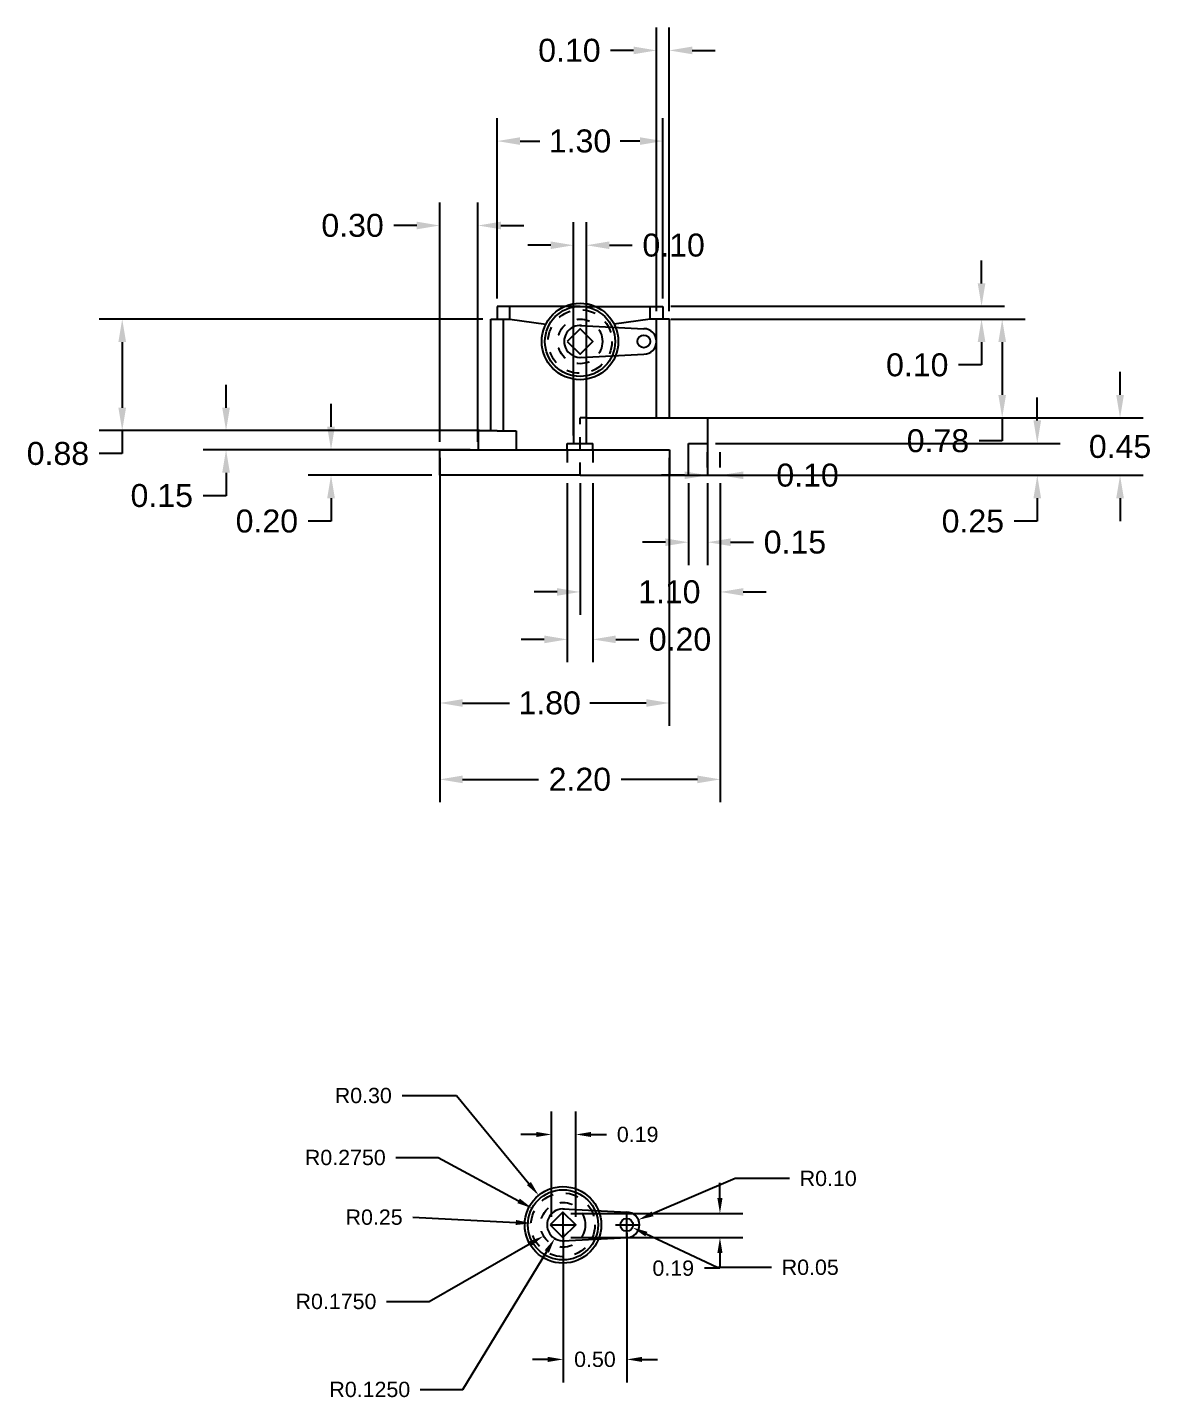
# Model space of a CAD drawing. Header units: inches. Extents: x 22.2 to 42, y 7.8 to 18.6.
# Drawn here: x 22.24 to 31.05, y 7.79 to 18.55 of the extents above; entities that cross this region are included whole.
import ezdxf

# ---------------------------------------------------------------- set-up
doc = ezdxf.new("R2010")
doc.units = ezdxf.units.IN
doc.header["$MEASUREMENT"] = 0
doc.linetypes.add('ACAD_ISO02W100', pattern=[15, 12, -3])
for name, color, linetype in [('Anotari', 40, 'Continuous'), ('Capac_Cilindru', 220, 'Continuous'), ('Legatura_Capac', 140, 'Continuous'), ('Nervuri_Capac_Cilindru', 91, 'Continuous')]:
    doc.layers.add(name, color=color, linetype=linetype)
doc.styles.get("Standard").update_dxf_attribs({"font": 'arial.ttf'})
doc.dimstyles.get("Standard").update_dxf_attribs({"dimtxt": 0.18, "dimasz": 0.18, "dimexe": 0.18, "dimexo": 0.0625, "dimgap": 0.09, "dimtad": 0, "dimtih": 1, "dimtoh": 1, "dimdec": 4, "dimzin": 0, "dimdsep": 46, "dimtxsty": 'Standard', "dimcen": 0.09, "dimadec": 0, "dimazin": 0, "dimtfac": 1, "dimtdec": 4, "dimtofl": 0, "dimtmove": 0, "dimatfit": 3, "dimfxl": 1, "dimtolj": 1, "dimtzin": 0, "dimarcsym": 0})

# ---------------------------------------------------------------- blocks, each defined once
blk = doc.blocks.new('*D82')
at = {"layer": 'Anotari', "color": 0, "lineweight": -2, "transparency": 16777216}
for p, q in [((25.475, 14.971), (25.475, 12.469)), ((27.675, 14.971), (27.675, 12.469)), ((25.655, 12.649), (26.249, 12.649)), ((27.495, 12.649), (26.899, 12.649))]:
    blk.add_line(p, q, dxfattribs=at)
at = {"layer": 'Anotari', "color": 0, "transparency": 16777216}
for points in [[(25.655, 12.679), (25.655, 12.619), (25.475, 12.649)], [(27.495, 12.679), (27.495, 12.619), (27.675, 12.649)]]:
    blk.add_solid(points, dxfattribs=at)
at = {"layer": 'Defpoints', "color": 0, "transparency": 16777216}
for p in [(25.475, 15.034), (27.675, 15.034), (27.675, 12.649)]:
    blk.add_point(p, dxfattribs=at)
at = {"layer": 'Anotari', "color": 0, "transparency": 16777216, "insert": (26.574, 12.649), "char_height": 0.18, "attachment_point": 5}
blk.add_mtext('\\A1;2.20', dxfattribs=at)
blk = doc.blocks.new('*D83')
at = {"layer": 'Anotari', "color": 0, "lineweight": -2, "transparency": 16777216}
for p, q in [((24.623, 15.414), (24.623, 15.594)), ((25.413, 15.234), (24.443, 15.234)), ((25.413, 15.034), (24.443, 15.034)), ((24.623, 14.854), (24.623, 14.674)), ((24.623, 14.674), (24.443, 14.674))]:
    blk.add_line(p, q, dxfattribs=at)
at = {"layer": 'Anotari', "color": 0, "transparency": 16777216}
for points in [[(24.593, 15.414), (24.653, 15.414), (24.623, 15.234)], [(24.593, 14.854), (24.653, 14.854), (24.623, 15.034)]]:
    blk.add_solid(points, dxfattribs=at)
at = {"layer": 'Defpoints', "color": 0, "transparency": 16777216}
for p in [(25.475, 15.234), (24.623, 15.034), (25.475, 15.034)]:
    blk.add_point(p, dxfattribs=at)
at = {"layer": 'Anotari', "color": 0, "transparency": 16777216, "insert": (24.12, 14.674), "char_height": 0.18, "attachment_point": 5}
blk.add_mtext('\\A1;0.20', dxfattribs=at)
blk = doc.blocks.new('*D84')
at = {"layer": 'Anotari', "color": 0, "lineweight": -2, "transparency": 16777216}
for p, q in [((25.475, 15.171), (25.475, 13.068)), ((27.275, 15.171), (27.275, 13.068)), ((25.655, 13.248), (26.022, 13.248)), ((27.095, 13.248), (26.652, 13.248))]:
    blk.add_line(p, q, dxfattribs=at)
at = {"layer": 'Anotari', "color": 0, "transparency": 16777216}
for points in [[(25.655, 13.278), (25.655, 13.218), (25.475, 13.248)], [(27.095, 13.278), (27.095, 13.218), (27.275, 13.248)]]:
    blk.add_solid(points, dxfattribs=at)
at = {"layer": 'Defpoints', "color": 0, "transparency": 16777216}
for p in [(25.475, 15.234), (27.275, 15.234), (27.275, 13.248)]:
    blk.add_point(p, dxfattribs=at)
at = {"layer": 'Anotari', "color": 0, "transparency": 16777216, "insert": (26.337, 13.248), "char_height": 0.18, "attachment_point": 5}
blk.add_mtext('\\A1;1.80', dxfattribs=at)
blk = doc.blocks.new('*D85')
at = {"layer": 'Anotari', "color": 0, "lineweight": -2, "transparency": 16777216}
for p, q in [((26.475, 14.971), (26.475, 13.567)), ((26.675, 14.971), (26.675, 13.567)), ((26.295, 13.747), (26.115, 13.747)), ((26.855, 13.747), (27.035, 13.747))]:
    blk.add_line(p, q, dxfattribs=at)
at = {"layer": 'Anotari', "color": 0, "transparency": 16777216}
for points in [[(26.295, 13.777), (26.295, 13.717), (26.475, 13.747)], [(26.855, 13.777), (26.855, 13.717), (26.675, 13.747)]]:
    blk.add_solid(points, dxfattribs=at)
at = {"layer": 'Defpoints', "color": 0, "transparency": 16777216}
for p in [(26.475, 15.034), (26.675, 15.034), (26.675, 13.747)]:
    blk.add_point(p, dxfattribs=at)
at = {"layer": 'Anotari', "color": 0, "transparency": 16777216, "insert": (27.359, 13.747), "char_height": 0.18, "attachment_point": 5}
blk.add_mtext('\\A1;0.20', dxfattribs=at)
blk = doc.blocks.new('*D86')
at = {"layer": 'Anotari', "color": 0, "lineweight": -2, "transparency": 16777216}
for p, q in [((26.575, 14.971), (26.575, 13.939)), ((27.675, 14.971), (27.675, 13.939)), ((26.395, 14.119), (26.215, 14.119)), ((27.855, 14.119), (28.035, 14.119))]:
    blk.add_line(p, q, dxfattribs=at)
at = {"layer": 'Anotari', "color": 0, "transparency": 16777216}
for points in [[(26.395, 14.149), (26.395, 14.089), (26.575, 14.119)], [(27.855, 14.149), (27.855, 14.089), (27.675, 14.119)]]:
    blk.add_solid(points, dxfattribs=at)
at = {"layer": 'Defpoints', "color": 0, "transparency": 16777216}
for p in [(26.575, 15.034), (27.675, 15.034), (26.575, 14.119)]:
    blk.add_point(p, dxfattribs=at)
at = {"layer": 'Anotari', "color": 0, "transparency": 16777216, "insert": (27.275, 14.119), "char_height": 0.18, "attachment_point": 5}
blk.add_mtext('\\A1;1.10', dxfattribs=at)
blk = doc.blocks.new('*D87')
at = {"layer": 'Anotari', "color": 0, "lineweight": -2, "transparency": 16777216}
for p, q in [((27.425, 14.971), (27.425, 14.329)), ((27.575, 14.971), (27.575, 14.329)), ((27.245, 14.509), (27.065, 14.509)), ((27.755, 14.509), (27.935, 14.509))]:
    blk.add_line(p, q, dxfattribs=at)
at = {"layer": 'Anotari', "color": 0, "transparency": 16777216}
for points in [[(27.245, 14.539), (27.245, 14.479), (27.425, 14.509)], [(27.755, 14.539), (27.755, 14.479), (27.575, 14.509)]]:
    blk.add_solid(points, dxfattribs=at)
at = {"layer": 'Defpoints', "color": 0, "transparency": 16777216}
for p in [(27.425, 15.034), (27.575, 15.034), (27.575, 14.509)]:
    blk.add_point(p, dxfattribs=at)
at = {"layer": 'Anotari', "color": 0, "transparency": 16777216, "insert": (28.26, 14.509), "char_height": 0.18, "attachment_point": 5}
blk.add_mtext('\\A1;0.15', dxfattribs=at)
blk = doc.blocks.new('*D58')
at = {"layer": 'Anotari', "color": 0, "lineweight": -2, "transparency": 16777216}
for p, q in [((27.575, 15.096), (27.575, 15.214)), ((27.675, 15.096), (27.675, 15.214)), ((27.395, 15.034), (27.215, 15.034)), ((27.855, 15.034), (28.035, 15.034))]:
    blk.add_line(p, q, dxfattribs=at)
at = {"layer": 'Anotari', "color": 0, "transparency": 16777216}
for points in [[(27.395, 15.064), (27.395, 15.004), (27.575, 15.034)], [(27.855, 15.064), (27.855, 15.004), (27.675, 15.034)]]:
    blk.add_solid(points, dxfattribs=at)
at = {"layer": 'Defpoints', "color": 0, "transparency": 16777216}
for p in [(27.575, 15.034), (27.675, 15.034), (27.675, 15.034)]:
    blk.add_point(p, dxfattribs=at)
at = {"layer": 'Anotari', "color": 0, "transparency": 16777216, "insert": (28.359, 15.034), "char_height": 0.18, "attachment_point": 5}
blk.add_mtext('\\A1;0.10', dxfattribs=at)
blk = doc.blocks.new('*D88')
at = {"layer": 'Anotari', "color": 0, "lineweight": -2, "transparency": 16777216}
for p, q in [((30.16, 15.464), (30.16, 15.644)), ((27.638, 15.284), (30.34, 15.284)), ((27.638, 15.034), (30.34, 15.034)), ((30.16, 14.854), (30.16, 14.674)), ((30.16, 14.674), (29.98, 14.674))]:
    blk.add_line(p, q, dxfattribs=at)
at = {"layer": 'Anotari', "color": 0, "transparency": 16777216}
for points in [[(30.13, 15.464), (30.19, 15.464), (30.16, 15.284)], [(30.13, 14.854), (30.19, 14.854), (30.16, 15.034)]]:
    blk.add_solid(points, dxfattribs=at)
at = {"layer": 'Defpoints', "color": 0, "transparency": 16777216}
for p in [(27.575, 15.284), (27.575, 15.034), (30.16, 15.034)]:
    blk.add_point(p, dxfattribs=at)
at = {"layer": 'Anotari', "color": 0, "transparency": 16777216, "insert": (29.655, 14.674), "char_height": 0.18, "attachment_point": 5}
blk.add_mtext('\\A1;0.25', dxfattribs=at)
blk = doc.blocks.new('*D89')
at = {"layer": 'Anotari', "color": 0, "lineweight": -2, "transparency": 16777216}
for p, q in [((30.809, 15.664), (30.809, 15.844)), ((27.638, 15.484), (30.989, 15.484)), ((27.638, 15.034), (30.989, 15.034)), ((30.809, 14.854), (30.809, 14.674))]:
    blk.add_line(p, q, dxfattribs=at)
at = {"layer": 'Anotari', "color": 0, "transparency": 16777216}
for points in [[(30.779, 15.664), (30.839, 15.664), (30.809, 15.484)], [(30.779, 14.854), (30.839, 14.854), (30.809, 15.034)]]:
    blk.add_solid(points, dxfattribs=at)
at = {"layer": 'Defpoints', "color": 0, "transparency": 16777216}
for p in [(27.575, 15.484), (27.575, 15.034), (30.809, 15.034)]:
    blk.add_point(p, dxfattribs=at)
at = {"layer": 'Anotari', "color": 0, "transparency": 16777216, "insert": (30.809, 15.259), "char_height": 0.18, "attachment_point": 5}
blk.add_mtext('\\A1;0.45', dxfattribs=at)
blk = doc.blocks.new('*D90')
at = {"layer": 'Anotari', "color": 0, "lineweight": -2, "transparency": 16777216}
for p, q in [((27.175, 16.321), (27.175, 18.546)), ((27.275, 16.321), (27.275, 18.546)), ((26.995, 18.366), (26.815, 18.366)), ((27.455, 18.366), (27.635, 18.366))]:
    blk.add_line(p, q, dxfattribs=at)
at = {"layer": 'Anotari', "color": 0, "transparency": 16777216}
for points in [[(26.995, 18.396), (26.995, 18.336), (27.175, 18.366)], [(27.455, 18.396), (27.455, 18.336), (27.275, 18.366)]]:
    blk.add_solid(points, dxfattribs=at)
at = {"layer": 'Defpoints', "color": 0, "transparency": 16777216}
for p in [(27.175, 18.366), (27.175, 16.259), (27.275, 16.259)]:
    blk.add_point(p, dxfattribs=at)
at = {"layer": 'Anotari', "color": 0, "transparency": 16777216, "insert": (26.492, 18.366), "char_height": 0.18, "attachment_point": 5}
blk.add_mtext('\\A1;0.10', dxfattribs=at)
blk = doc.blocks.new('*D91')
at = {"layer": 'Anotari', "color": 0, "lineweight": -2, "transparency": 16777216}
for p, q in [((25.925, 16.421), (25.925, 17.835)), ((27.225, 16.421), (27.225, 17.835)), ((26.105, 17.655), (26.26, 17.655)), ((27.045, 17.655), (26.89, 17.655))]:
    blk.add_line(p, q, dxfattribs=at)
at = {"layer": 'Anotari', "color": 0, "transparency": 16777216}
for points in [[(26.105, 17.685), (26.105, 17.625), (25.925, 17.655)], [(27.045, 17.685), (27.045, 17.625), (27.225, 17.655)]]:
    blk.add_solid(points, dxfattribs=at)
at = {"layer": 'Defpoints', "color": 0, "transparency": 16777216}
for p in [(25.925, 17.655), (25.925, 16.359), (27.225, 16.359)]:
    blk.add_point(p, dxfattribs=at)
at = {"layer": 'Anotari', "color": 0, "transparency": 16777216, "insert": (26.575, 17.655), "char_height": 0.18, "attachment_point": 5}
blk.add_mtext('\\A1;1.30', dxfattribs=at)
blk = doc.blocks.new('*D92')
at = {"layer": 'Anotari', "color": 0, "lineweight": -2, "transparency": 16777216}
for p, q in [((25.475, 15.296), (25.475, 17.173)), ((25.775, 15.296), (25.775, 17.173)), ((25.295, 16.993), (25.115, 16.993)), ((25.955, 16.993), (26.135, 16.993))]:
    blk.add_line(p, q, dxfattribs=at)
at = {"layer": 'Anotari', "color": 0, "transparency": 16777216}
for points in [[(25.295, 17.023), (25.295, 16.963), (25.475, 16.993)], [(25.955, 17.023), (25.955, 16.963), (25.775, 16.993)]]:
    blk.add_solid(points, dxfattribs=at)
at = {"layer": 'Defpoints', "color": 0, "transparency": 16777216}
for p in [(25.475, 16.993), (25.475, 15.234), (25.775, 15.234)]:
    blk.add_point(p, dxfattribs=at)
at = {"layer": 'Anotari', "color": 0, "transparency": 16777216, "insert": (24.792, 16.993), "char_height": 0.18, "attachment_point": 5}
blk.add_mtext('\\A1;0.30', dxfattribs=at)
blk = doc.blocks.new('*D93')
at = {"layer": 'Anotari', "color": 0, "lineweight": -2, "transparency": 16777216}
for p, q in [((23.8, 15.564), (23.8, 15.744)), ((25.713, 15.384), (23.62, 15.384)), ((25.713, 15.234), (23.62, 15.234)), ((23.8, 15.054), (23.8, 14.874)), ((23.8, 14.874), (23.62, 14.874))]:
    blk.add_line(p, q, dxfattribs=at)
at = {"layer": 'Anotari', "color": 0, "transparency": 16777216}
for points in [[(23.77, 15.564), (23.83, 15.564), (23.8, 15.384)], [(23.77, 15.054), (23.83, 15.054), (23.8, 15.234)]]:
    blk.add_solid(points, dxfattribs=at)
at = {"layer": 'Defpoints', "color": 0, "transparency": 16777216}
for p in [(25.775, 15.384), (23.8, 15.234), (25.775, 15.234)]:
    blk.add_point(p, dxfattribs=at)
at = {"layer": 'Anotari', "color": 0, "transparency": 16777216, "insert": (23.296, 14.874), "char_height": 0.18, "attachment_point": 5}
blk.add_mtext('\\A1;0.15', dxfattribs=at)
blk = doc.blocks.new('*D94')
at = {"layer": 'Anotari', "color": 0, "lineweight": -2, "transparency": 16777216}
for p, q in [((25.813, 16.259), (22.806, 16.259)), ((22.986, 16.079), (22.986, 15.564)), ((25.788, 15.384), (22.806, 15.384)), ((22.986, 15.384), (22.986, 15.204)), ((22.986, 15.204), (22.806, 15.204))]:
    blk.add_line(p, q, dxfattribs=at)
at = {"layer": 'Anotari', "color": 0, "transparency": 16777216}
for points in [[(22.956, 16.079), (23.016, 16.079), (22.986, 16.259)], [(22.956, 15.564), (23.016, 15.564), (22.986, 15.384)]]:
    blk.add_solid(points, dxfattribs=at)
at = {"layer": 'Defpoints', "color": 0, "transparency": 16777216}
for p in [(25.875, 16.259), (22.986, 15.384), (25.85, 15.384)]:
    blk.add_point(p, dxfattribs=at)
at = {"layer": 'Anotari', "color": 0, "transparency": 16777216, "insert": (22.482, 15.204), "char_height": 0.18, "attachment_point": 5}
blk.add_mtext('\\A1;0.88', dxfattribs=at)
blk = doc.blocks.new('*D95')
at = {"layer": 'Anotari', "color": 0, "lineweight": -2, "transparency": 16777216}
for p, q in [((27.338, 16.259), (30.065, 16.259)), ((29.885, 16.079), (29.885, 15.664)), ((27.338, 15.484), (30.065, 15.484)), ((29.885, 15.484), (29.885, 15.304)), ((29.885, 15.304), (29.705, 15.304))]:
    blk.add_line(p, q, dxfattribs=at)
at = {"layer": 'Anotari', "color": 0, "transparency": 16777216}
for points in [[(29.855, 16.079), (29.915, 16.079), (29.885, 16.259)], [(29.855, 15.664), (29.915, 15.664), (29.885, 15.484)]]:
    blk.add_solid(points, dxfattribs=at)
at = {"layer": 'Defpoints', "color": 0, "transparency": 16777216}
for p in [(27.275, 16.259), (27.275, 15.484), (29.885, 15.484)]:
    blk.add_point(p, dxfattribs=at)
at = {"layer": 'Anotari', "color": 0, "transparency": 16777216, "insert": (29.381, 15.304), "char_height": 0.18, "attachment_point": 5}
blk.add_mtext('\\A1;0.78', dxfattribs=at)
blk = doc.blocks.new('*D96')
at = {"layer": 'Anotari', "color": 0, "lineweight": -2, "transparency": 16777216}
for p, q in [((29.723, 16.539), (29.723, 16.719)), ((27.288, 16.359), (29.903, 16.359)), ((27.288, 16.259), (29.903, 16.259)), ((29.723, 16.079), (29.723, 15.899)), ((29.723, 15.899), (29.543, 15.899))]:
    blk.add_line(p, q, dxfattribs=at)
at = {"layer": 'Anotari', "color": 0, "transparency": 16777216}
for points in [[(29.693, 16.539), (29.753, 16.539), (29.723, 16.359)], [(29.693, 16.079), (29.753, 16.079), (29.723, 16.259)]]:
    blk.add_solid(points, dxfattribs=at)
at = {"layer": 'Defpoints', "color": 0, "transparency": 16777216}
for p in [(27.225, 16.359), (27.225, 16.259), (29.723, 16.259)]:
    blk.add_point(p, dxfattribs=at)
at = {"layer": 'Anotari', "color": 0, "transparency": 16777216, "insert": (29.219, 15.899), "char_height": 0.18, "attachment_point": 5}
blk.add_mtext('\\A1;0.10', dxfattribs=at)
blk = doc.blocks.new('*D59')
at = {"layer": 'Anotari', "color": 0, "lineweight": -2, "transparency": 16777216}
for p, q in [((26.525, 15.346), (26.525, 17.018)), ((26.625, 15.346), (26.625, 17.018)), ((26.345, 16.838), (26.165, 16.838)), ((26.805, 16.838), (26.985, 16.838))]:
    blk.add_line(p, q, dxfattribs=at)
at = {"layer": 'Anotari', "color": 0, "transparency": 16777216}
for points in [[(26.345, 16.868), (26.345, 16.808), (26.525, 16.838)], [(26.805, 16.868), (26.805, 16.808), (26.625, 16.838)]]:
    blk.add_solid(points, dxfattribs=at)
at = {"layer": 'Defpoints', "color": 0, "transparency": 16777216}
for p in [(26.625, 16.838), (26.525, 15.284), (26.625, 15.284)]:
    blk.add_point(p, dxfattribs=at)
at = {"layer": 'Anotari', "color": 0, "transparency": 16777216, "insert": (27.309, 16.838), "char_height": 0.18, "attachment_point": 5}
blk.add_mtext('\\A1;0.10', dxfattribs=at)
blk = doc.blocks.new('*D74')
at = {"layer": 'Anotari', "color": 0, "lineweight": -2, "transparency": 16777216}
for p, q in [((25.18, 10.169), (25.606, 10.169)), ((25.606, 10.169), (26.174, 9.479)), ((26.352, 9.155), (26.532, 9.155)), ((26.442, 9.065), (26.442, 9.245))]:
    blk.add_line(p, q, dxfattribs=at)
at = {"layer": 'Anotari', "color": 0, "transparency": 16777216}
blk.add_solid([(26.19, 9.492), (26.159, 9.467), (26.251, 9.387)], dxfattribs=at)
at = {"layer": 'Defpoints', "color": 0, "transparency": 16777216}
for p in [(26.251, 9.387), (26.442, 9.155)]:
    blk.add_point(p, dxfattribs=at)
at = {"layer": 'Anotari', "color": 0, "transparency": 16777216, "insert": (24.876, 10.169), "char_height": 0.12, "attachment_point": 5}
blk.add_mtext('\\A1;R0.30', dxfattribs=at)
blk = doc.blocks.new('*D75')
at = {"layer": 'Anotari', "color": 0, "lineweight": -2, "transparency": 16777216}
for p, q in [((25.131, 9.683), (25.464, 9.683)), ((25.464, 9.683), (26.094, 9.343)), ((26.352, 9.155), (26.532, 9.155)), ((26.442, 9.065), (26.442, 9.245))]:
    blk.add_line(p, q, dxfattribs=at)
at = {"layer": 'Anotari', "color": 0, "transparency": 16777216}
blk.add_solid([(26.103, 9.361), (26.084, 9.325), (26.2, 9.286)], dxfattribs=at)
at = {"layer": 'Defpoints', "color": 0, "transparency": 16777216}
for p in [(26.2, 9.286), (26.442, 9.155)]:
    blk.add_point(p, dxfattribs=at)
at = {"layer": 'Anotari', "color": 0, "transparency": 16777216, "insert": (24.735, 9.683), "char_height": 0.12, "attachment_point": 5}
blk.add_mtext('\\A1;R0.2750', dxfattribs=at)
blk = doc.blocks.new('*D76')
at = {"layer": 'Anotari', "color": 0, "lineweight": -2, "transparency": 16777216}
for p, q in [((25.265, 9.215), (26.072, 9.174)), ((26.352, 9.155), (26.532, 9.155)), ((26.442, 9.065), (26.442, 9.245))]:
    blk.add_line(p, q, dxfattribs=at)
at = {"layer": 'Anotari', "color": 0, "transparency": 16777216}
blk.add_solid([(26.073, 9.194), (26.071, 9.154), (26.192, 9.168)], dxfattribs=at)
at = {"layer": 'Defpoints', "color": 0, "transparency": 16777216}
for p in [(26.192, 9.168), (26.442, 9.155)]:
    blk.add_point(p, dxfattribs=at)
at = {"layer": 'Anotari', "color": 0, "transparency": 16777216, "insert": (24.961, 9.215), "char_height": 0.12, "attachment_point": 5}
blk.add_mtext('\\A1;R0.25', dxfattribs=at)
blk = doc.blocks.new('*D77')
at = {"layer": 'Anotari', "color": 0, "lineweight": -2, "transparency": 16777216}
for p, q in [((26.352, 9.155), (26.532, 9.155)), ((26.442, 9.065), (26.442, 9.245)), ((25.392, 8.554), (26.185, 9.009)), ((25.059, 8.554), (25.392, 8.554))]:
    blk.add_line(p, q, dxfattribs=at)
at = {"layer": 'Anotari', "color": 0, "transparency": 16777216}
blk.add_solid([(26.176, 9.026), (26.195, 8.991), (26.29, 9.068)], dxfattribs=at)
at = {"layer": 'Defpoints', "color": 0, "transparency": 16777216}
for p in [(26.442, 9.155), (26.29, 9.068)]:
    blk.add_point(p, dxfattribs=at)
at = {"layer": 'Anotari', "color": 0, "transparency": 16777216, "insert": (24.662, 8.554), "char_height": 0.12, "attachment_point": 5}
blk.add_mtext('\\A1;R0.1750', dxfattribs=at)
blk = doc.blocks.new('*D78')
at = {"layer": 'Anotari', "color": 0, "lineweight": -2, "transparency": 16777216}
for p, q in [((26.352, 9.155), (26.532, 9.155)), ((26.442, 9.065), (26.442, 9.245)), ((25.657, 7.864), (26.314, 8.946)), ((25.323, 7.864), (25.657, 7.864))]:
    blk.add_line(p, q, dxfattribs=at)
at = {"layer": 'Anotari', "color": 0, "transparency": 16777216}
blk.add_solid([(26.297, 8.956), (26.331, 8.936), (26.377, 9.048)], dxfattribs=at)
at = {"layer": 'Defpoints', "color": 0, "transparency": 16777216}
for p in [(26.442, 9.155), (26.377, 9.048)]:
    blk.add_point(p, dxfattribs=at)
at = {"layer": 'Anotari', "color": 0, "transparency": 16777216, "insert": (24.927, 7.864), "char_height": 0.12, "attachment_point": 5}
blk.add_mtext('\\A1;R0.1250', dxfattribs=at)
blk = doc.blocks.new('*D79')
at = {"layer": 'Anotari', "color": 0, "lineweight": -2, "transparency": 16777216}
for p, q in [((27.792, 9.519), (27.144, 9.242)), ((28.218, 9.519), (27.792, 9.519)), ((26.852, 9.155), (27.032, 9.155)), ((26.942, 9.065), (26.942, 9.245))]:
    blk.add_line(p, q, dxfattribs=at)
at = {"layer": 'Anotari', "color": 0, "transparency": 16777216}
blk.add_solid([(27.136, 9.26), (27.152, 9.223), (27.033, 9.195)], dxfattribs=at)
at = {"layer": 'Defpoints', "color": 0, "transparency": 16777216}
for p in [(26.942, 9.155), (27.033, 9.195)]:
    blk.add_point(p, dxfattribs=at)
at = {"layer": 'Anotari', "color": 0, "transparency": 16777216, "insert": (28.521, 9.519), "char_height": 0.12, "attachment_point": 5}
blk.add_mtext('\\A1;R0.10', dxfattribs=at)
blk = doc.blocks.new('*D80')
at = {"layer": 'Anotari', "color": 0, "lineweight": -2, "transparency": 16777216}
for p, q in [((26.852, 9.155), (27.032, 9.155)), ((26.942, 9.065), (26.942, 9.245)), ((27.65, 8.822), (27.095, 9.083)), ((28.076, 8.822), (27.65, 8.822))]:
    blk.add_line(p, q, dxfattribs=at)
at = {"layer": 'Anotari', "color": 0, "transparency": 16777216}
blk.add_solid([(27.104, 9.101), (27.087, 9.065), (26.987, 9.134)], dxfattribs=at)
at = {"layer": 'Defpoints', "color": 0, "transparency": 16777216}
for p in [(26.942, 9.155), (26.987, 9.134)]:
    blk.add_point(p, dxfattribs=at)
at = {"layer": 'Anotari', "color": 0, "transparency": 16777216, "insert": (28.38, 8.822), "char_height": 0.12, "attachment_point": 5}
blk.add_mtext('\\A1;R0.05', dxfattribs=at)
blk = doc.blocks.new('*D56')
at = {"layer": 'Anotari', "color": 0, "lineweight": -2, "transparency": 16777216}
for p, q in [((26.352, 9.218), (26.352, 10.044)), ((26.542, 9.218), (26.542, 10.044)), ((26.232, 9.864), (26.112, 9.864)), ((26.662, 9.864), (26.782, 9.864))]:
    blk.add_line(p, q, dxfattribs=at)
at = {"layer": 'Anotari', "color": 0, "transparency": 16777216}
for points in [[(26.232, 9.884), (26.232, 9.844), (26.352, 9.864)], [(26.662, 9.884), (26.662, 9.844), (26.542, 9.864)]]:
    blk.add_solid(points, dxfattribs=at)
at = {"layer": 'Defpoints', "color": 0, "transparency": 16777216}
for p in [(26.542, 9.864), (26.352, 9.155), (26.542, 9.155)]:
    blk.add_point(p, dxfattribs=at)
at = {"layer": 'Anotari', "color": 0, "transparency": 16777216, "insert": (27.027, 9.864), "char_height": 0.12, "attachment_point": 5}
blk.add_mtext('\\A1;0.19', dxfattribs=at)
blk = doc.blocks.new('*D81')
at = {"layer": 'Anotari', "color": 0, "lineweight": -2, "transparency": 16777216}
for p, q in [((27.672, 9.365), (27.672, 9.485)), ((26.504, 9.245), (27.852, 9.245)), ((26.504, 9.055), (27.852, 9.055)), ((27.672, 8.935), (27.672, 8.815)), ((27.672, 8.815), (27.552, 8.815))]:
    blk.add_line(p, q, dxfattribs=at)
at = {"layer": 'Anotari', "color": 0, "transparency": 16777216}
for points in [[(27.652, 9.365), (27.692, 9.365), (27.672, 9.245)], [(27.652, 8.935), (27.692, 8.935), (27.672, 9.055)]]:
    blk.add_solid(points, dxfattribs=at)
at = {"layer": 'Defpoints', "color": 0, "transparency": 16777216}
for p in [(26.442, 9.245), (26.442, 9.055), (27.672, 9.055)]:
    blk.add_point(p, dxfattribs=at)
at = {"layer": 'Anotari', "color": 0, "transparency": 16777216, "insert": (27.306, 8.815), "char_height": 0.12, "attachment_point": 5}
blk.add_mtext('\\A1;0.19', dxfattribs=at)
blk = doc.blocks.new('*D57')
at = {"layer": 'Anotari', "color": 0, "lineweight": -2, "transparency": 16777216}
for p, q in [((26.442, 9.093), (26.442, 7.92)), ((26.942, 9.093), (26.942, 7.92)), ((26.322, 8.1), (26.202, 8.1)), ((27.062, 8.1), (27.182, 8.1))]:
    blk.add_line(p, q, dxfattribs=at)
at = {"layer": 'Anotari', "color": 0, "transparency": 16777216}
for points in [[(26.322, 8.12), (26.322, 8.08), (26.442, 8.1)], [(27.062, 8.12), (27.062, 8.08), (26.942, 8.1)]]:
    blk.add_solid(points, dxfattribs=at)
at = {"layer": 'Defpoints', "color": 0, "transparency": 16777216}
for p in [(26.442, 9.155), (26.942, 9.155), (26.942, 8.1)]:
    blk.add_point(p, dxfattribs=at)
at = {"layer": 'Anotari', "color": 0, "transparency": 16777216, "insert": (26.692, 8.1), "char_height": 0.12, "attachment_point": 5}
blk.add_mtext('\\A1;0.50', dxfattribs=at)

msp = doc.modelspace()

# ---------------------------------------------------------------- linework, layer by layer
at = {"layer": 'Capac_Cilindru', "ltscale": 0.005}
for p, q in [((26.57536, 16.35855), (25.92536, 16.35855)), ((25.92536, 16.35855), (25.92536, 16.25855)), ((26.02536, 16.25855), (26.02536, 16.35855)), ((26.57536, 16.35855), (27.22536, 16.35855)), ((27.12536, 16.25855), (27.12536, 16.35855)), ((27.22536, 16.35855), (27.22536, 16.25855)), ((25.87536, 15.38355), (25.87536, 16.25855)), ((25.87536, 16.25855), (25.92536, 16.25855)), ((25.92536, 16.25855), (26.02536, 16.25855)), ((25.97536, 15.38355), (25.97536, 16.25855)), ((26.02536, 16.25855), (26.30818, 16.21998)), ((27.12536, 16.25855), (26.84254, 16.21998)), ((27.22536, 16.25855), (27.12536, 16.25855)), ((27.17536, 15.48355), (27.17536, 16.25855)), ((27.27536, 16.25855), (27.22536, 16.25855)), ((27.27536, 15.48355), (27.27536, 16.25855)), ((26.62536, 15.48355), (27.57536, 15.48355)), ((27.57536, 15.48355), (27.57536, 15.03355)), ((25.92536, 15.38355), (25.77536, 15.38355)), ((25.77536, 15.38355), (25.77536, 15.23355)), ((25.92536, 15.38355), (26.07536, 15.38355)), ((26.07536, 15.38355), (26.07536, 15.23355)), ((27.42536, 15.03355), (27.42536, 15.28355)), ((27.42536, 15.28355), (27.57536, 15.28355))]:
    msp.add_line(p, q, dxfattribs=at)
at = {"layer": 'Capac_Cilindru', "ltscale": 0.05}
for p, q in [((26.52536, 15.78355), (26.52536, 15.78774)), ((26.52536, 15.28355), (26.52536, 15.78355)), ((26.62536, 15.78355), (26.62536, 15.78774)), ((26.62536, 15.28355), (26.62536, 15.78355)), ((26.47536, 15.23355), (26.47536, 15.28355)), ((26.47536, 15.28355), (26.67536, 15.28355)), ((26.67536, 15.23355), (26.67536, 15.28355)), ((26.57536, 15.03355), (25.47536, 15.03355)), ((26.57536, 15.03355), (27.67536, 15.03355))]:
    msp.add_line(p, q, dxfattribs=at)
at = {"layer": 'Capac_Cilindru', "linetype": 'ACAD_ISO02W100', "ltscale": 0.005}
for p, q in [((26.57536, 15.03355), (26.57536, 15.48355)), ((26.62536, 15.48355), (26.57536, 15.48355)), ((26.47536, 15.23355), (26.47536, 15.03355)), ((26.67536, 15.23355), (26.67536, 15.03355))]:
    msp.add_line(p, q, dxfattribs=at)
at = {"layer": 'Legatura_Capac', "ltscale": 0.005}
for p, q in [((26.57536, 16.20855), (27.07536, 16.18355)), ((26.57536, 15.95855), (27.07536, 15.98355)), ((26.44151, 9.28026), (26.94151, 9.25526)), ((26.44151, 9.03026), (26.94151, 9.05526))]:
    msp.add_line(p, q, dxfattribs=at)
for points in [[(26.47536, 16.08355), (26.57536, 15.98355), (26.67536, 16.08355), (26.57536, 16.18355)], [(26.34151, 9.15526), (26.44151, 9.05526), (26.54151, 9.15526), (26.44151, 9.25526)]]:
    msp.add_lwpolyline(points, close=True, dxfattribs=at)
at = {"layer": 'Legatura_Capac', "ltscale": 0.05}
for centre in [(26.57536, 16.08355), (26.44151, 9.15526)]:
    msp.add_circle(centre, 0.3, dxfattribs=at)
at = {"layer": 'Legatura_Capac', "ltscale": 0.005}
for centre, radius in [((26.57536, 16.08355), 0.275), ((27.07536, 16.08355), 0.05), ((26.44151, 9.15526), 0.275), ((26.94151, 9.15526), 0.05)]:
    msp.add_circle(centre, radius, dxfattribs=at)
at = {"layer": 'Legatura_Capac', "linetype": 'ACAD_ISO02W100', "ltscale": 0.005}
for centre, radius in [((26.57536, 16.08355), 0.25), ((26.57536, 16.08355), 0.175), ((26.44151, 9.15526), 0.25), ((26.44151, 9.15526), 0.175)]:
    msp.add_circle(centre, radius, dxfattribs=at)
at = {"layer": 'Legatura_Capac', "ltscale": 0.005}
for centre, radius, start, end in [((26.57536, 16.08355), 0.125, 84.27519, 275.72481), ((27.07536, 16.08355), 0.1, 270, 90), ((26.44151, 9.15526), 0.125, 84.27519, 275.72481), ((26.94151, 9.15526), 0.1, 270, 90)]:
    msp.add_arc(centre, radius, start, end, dxfattribs=at)
at = {"layer": 'Nervuri_Capac_Cilindru', "ltscale": 0.05}
for p, q in [((25.47536, 15.03355), (25.47536, 15.23355)), ((25.47536, 15.23355), (27.27536, 15.23355)), ((27.27536, 15.23355), (27.27536, 15.03355))]:
    msp.add_line(p, q, dxfattribs=at)

# ---------------------------------------------------------------- dimensions: what is measured, and where the dimension line sits
at = {"layer": 'Anotari'}
for base, p1, p2, override, picture, middle in [((27.17536, 18.36621), (27.27536, 16.25855), (27.17536, 16.25855), {"dimdec": 2}, '*D90', (26.49189, 18.36621)), ((25.92536, 17.65462), (27.22536, 16.35855), (25.92536, 16.35855), {"dimdec": 2}, '*D91', (26.57536, 17.65462)), ((25.47536, 16.99296), (25.77536, 15.23355), (25.47536, 15.23355), {"dimdec": 2}, '*D92', (24.79189, 16.99296)), ((26.62536, 16.83834), (26.52536, 15.28355), (26.62536, 15.28355), {"dimdec": 2}, '*D59', (27.30883, 16.83834)), ((27.67536, 15.03355), (27.57536, 15.03355), (27.67536, 15.03355), {"dimdec": 2}, '*D58', (28.35883, 15.03355)), ((26.67536, 13.7471), (26.47536, 15.03355), (26.67536, 15.03355), {"dimdec": 2}, '*D85', (27.35883, 13.7471)), ((27.57536, 14.50863), (27.42536, 15.03355), (27.57536, 15.03355), {"dimdec": 2}, '*D87', (28.25981, 14.50863)), ((26.54151, 9.86392), (26.35151, 9.15526), (26.54151, 9.15526), {"dimtxt": 0.12, "dimasz": 0.12, "dimdec": 2}, '*D56', (27.02748, 9.86392)), ((26.94151, 8.10017), (26.44151, 9.15526), (26.94151, 9.15526), {"dimtxt": 0.12, "dimasz": 0.12, "dimdec": 2}, '*D57', (26.69151, 8.10017))]:
    dim = msp.add_linear_dim(base=base, p1=p1, p2=p2, dimstyle='Standard', override=override, dxfattribs=at)
    dim.commit()
    dim.dimension.update_dxf_attribs({"geometry": picture, "text_midpoint": middle})
for base, p1, p2, override, picture, middle in [((29.7225, 16.25855), (27.22536, 16.35855), (27.22536, 16.25855), {"dimdec": 2}, '*D96', (29.21903, 15.89855)), ((22.985583171, 15.3835472026), (25.8753593648, 16.2585472026), (25.8503593648, 15.3835472026), {"dimdec": 2}, '*D94', (22.481620006, 15.2035472026)), ((29.8849148152, 15.4835472026), (27.2753593184, 16.2585472026), (27.2753593184, 15.4835472026), {"dimdec": 2}, '*D95', (29.3809516502, 15.3035472026)), ((30.80941, 15.03355), (27.57536, 15.48355), (27.57536, 15.03355), {"dimdec": 2}, '*D89', (30.80941, 15.25855)), ((23.80017, 15.23355), (25.77536, 15.38355), (25.77536, 15.23355), {"dimdec": 2}, '*D93', (23.29571, 14.87355)), ((30.15976, 15.03355), (27.57536, 15.28355), (27.57536, 15.03355), {"dimdec": 2}, '*D88', (29.65531, 14.67355)), ((24.62299, 15.03355), (25.47536, 15.23355), (25.47536, 15.03355), {"dimdec": 2}, '*D83', (24.11952, 14.67355)), ((27.67221, 9.05526), (26.44151, 9.24526), (26.44151, 9.05526), {"dimtxt": 0.12, "dimasz": 0.12, "dimdec": 2}, '*D81', (27.30623, 8.81526))]:
    dim = msp.add_linear_dim(base=base, p1=p1, p2=p2, angle=90, dimstyle='Standard', override=override, dxfattribs=at)
    dim.commit()
    dim.dimension.update_dxf_attribs({"geometry": picture, "text_midpoint": middle})
for base, p1, p2, picture, middle in [((27.27536, 13.24774), (25.47536, 15.23355), (27.27536, 15.23355), '*D84', (26.33685, 13.24774)), ((27.67536, 12.6485), (25.47536, 15.03355), (27.67536, 15.03355), '*D82', (26.57422, 12.6485)), ((26.57536, 14.11939), (27.67536, 15.03355), (26.57536, 15.03355), '*D86', (27.27536, 14.11939))]:
    dim = msp.add_linear_dim(base=base, p1=p1, p2=p2, dimstyle='Standard', override={"dimdec": 2}, dxfattribs=at)
    dim.commit()
    dim.dimension.update_dxf_attribs({"geometry": picture, "text_midpoint": middle, "dimtype": 160})
for center, mpoint, override, picture, middle in [((26.44151, 9.15526), (26.25074, 9.38679), {"dimtxt": 0.12, "dimasz": 0.12, "dimdec": 2}, '*D74', (24.87648, 10.16936)), ((26.44151, 9.15526), (26.19955, 9.28595), {"dimtxt": 0.12, "dimasz": 0.12}, '*D75', (24.73484, 9.68307)), ((26.94151, 9.15526), (27.03346, 9.19455), {"dimtxt": 0.12, "dimasz": 0.12, "dimdec": 2}, '*D79', (28.5215, 9.51873)), ((26.44151, 9.15526), (26.19183, 9.16792), {"dimtxt": 0.12, "dimasz": 0.12, "dimdec": 2}, '*D76', (25.26456, 9.21493)), ((26.44151, 9.15526), (26.28962, 9.06834), {"dimtxt": 0.12, "dimasz": 0.12}, '*D77', (24.66221, 8.55445)), ((26.44151, 9.15526), (26.37658, 9.04844), {"dimtxt": 0.12, "dimasz": 0.12}, '*D78', (24.92718, 7.8639)), ((26.94151, 9.15526), (26.98675, 9.13398), {"dimtxt": 0.12, "dimasz": 0.12, "dimdec": 2}, '*D80', (28.37987, 8.82196))]:
    dim = msp.add_radius_dim(center=center, mpoint=mpoint, dimstyle='Standard', override=override, dxfattribs=at)
    dim.commit()
    dim.dimension.update_dxf_attribs({"geometry": picture, "text_midpoint": middle, "dimtype": 164})

doc.saveas('drawing.dxf')
